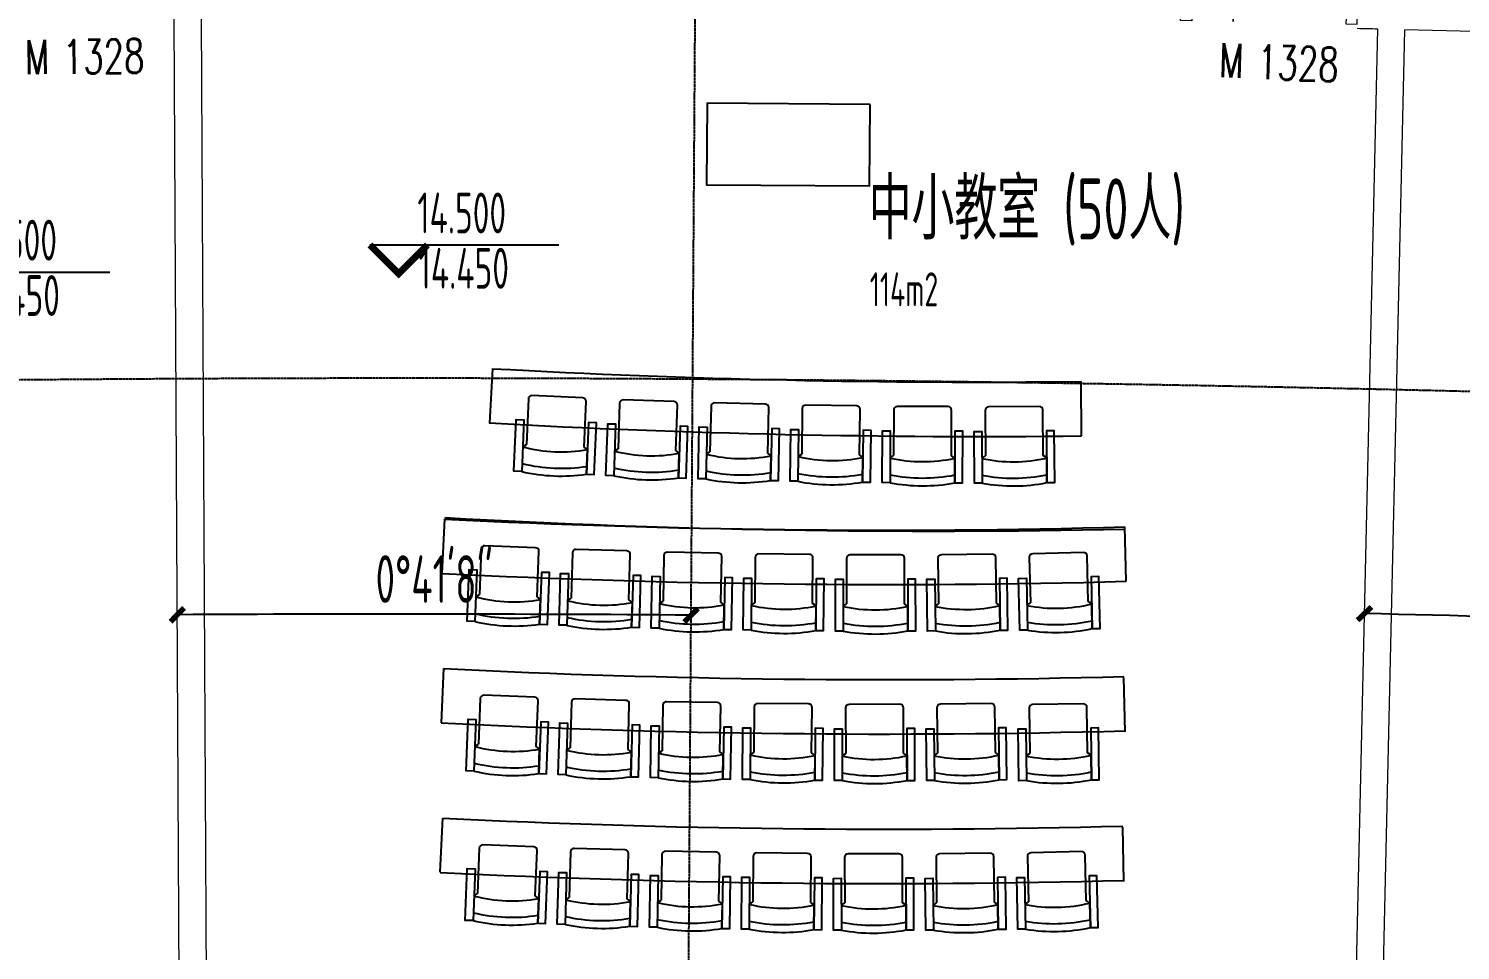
# Model space of a CAD drawing. Header units: millimetres. Extents: x 11677979 to 24947533, y -12764720 to -6308891.
# Drawn here: x 11775968 to 11786499, y -6384988 to -6378206 of the extents above; entities that cross this region are included whole.
import ezdxf
from ezdxf.enums import TextEntityAlignment as Align

# ---------------------------------------------------------------- set-up
doc = ezdxf.new("R2010")
doc.units = ezdxf.units.MM
doc.header["$LTSCALE"] = 10
for name, pattern in [('A2-RG-AXIS$0$CENTER', [2, 1.25, -0.25, 0.25, -0.25]), ('A2-RG-AXIS$0$DOTE', [2.42, 2, -0.2, 0.02, -0.2]), ('A2-RI-F4$0$A2-RG-AXIS$0$CENTER', [2, 1.25, -0.25, 0.25, -0.25]), ('A2-RI-F4$0$A2-RG-AXIS$0$DOTE', [2.42, 2, -0.2, 0.02, -0.2])]:
    doc.linetypes.add(name, pattern=pattern)
for name, color, linetype in [('A2-RB-F4$0$$34$A-DIMS-100', 1, 'Continuous'), ('A2-RD-F4$0$$0$123', 251, 'Continuous'), ('A2-RG-AXIS$0$A-GRID', 1, 'A2-RG-AXIS$0$CENTER'), ('A2-RI-F4$0$$2$A-SYMB', 4, 'Continuous'), ('A2-RI-F4$0$A-SYMB-AREA', 4, 'Continuous'), ('A2-RI-F4$0$A-SYMB-DOOR', 4, 'Continuous'), ('A2-RI-F4$0$A-SYMB-NAME', 4, 'Continuous'), ('A2-RI-F4$0$A2-RB-F4$0$$34$A-DIMS-100', 1, 'Continuous'), ('A2-RI-F4$0$A2-RD-F4$0$$0$123', 251, 'Continuous'), ('A2-RI-F4$0$A2-RG-AXIS$0$A-GRID', 1, 'A2-RI-F4$0$A2-RG-AXIS$0$CENTER')]:
    doc.layers.add(name, color=color, linetype=linetype)
doc.layers.add('A2-RI-F4$0$A-DOOR', color=32, linetype='Continuous', lineweight=5)
doc.layers.add('A2-RI-F4$0$A-WALL', color=7, linetype='Continuous', lineweight=5)
doc.styles.add('A2-RB-F4$0$$0$XD2008', font='hzs.shx', dxfattribs={"width": 0.7, "bigfont": 'hztxt.shx'})
doc.styles.add('A2-RI-F4$0$$0$XD2008', font='hzs.shx', dxfattribs={"width": 0.7, "bigfont": 'hztxt.shx'})
doc.styles.add('A2-RI-F4$0$A2-RB-F4$0$$0$XD2008', font='hzs.shx', dxfattribs={"width": 0.7, "bigfont": 'hztxt.shx'})
doc.styles.add('A2-RI-F4$0$ECADI', font='hzs.shx', dxfattribs={"width": 0.7, "bigfont": 'hztxt.shx'})
doc.styles.add('A2-RI-F4$0$ECADI-TXT', font='simplex.shx', dxfattribs={"bigfont": 'hztxt.shx'})
doc.dimstyles.new('A2-RB-F4$0$$0$XD100$0', dxfattribs={"dimscale": 100, "dimtxt": 3.5, "dimasz": 1, "dimexe": 1, "dimexo": 2, "dimgap": 0.5, "dimtad": 1, "dimdec": 0, "dimdsep": 46, "dimtxsty": 'A2-RB-F4$0$$0$XD2008', "dimblk1": 'A2-RB-F4$0$$20$_ArchTick', "dimblk2": 'A2-RB-F4$0$$20$_ArchTick', "dimsah": 1, "dimcen": 2.5, "dimclrt": 4, "dimaunit": 1, "dimadec": 0, "dimazin": 0, "dimtfac": 1, "dimtdec": 0, "dimtix": 1, "dimtmove": 2, "dimatfit": 3, "dimfxl": 0, "dimtolj": 1, "dimtzin": 0, "dimarcsym": 0})
doc.dimstyles.new('A2-RI-F4$0$A2-RB-F4$0$$0$XD100$0', dxfattribs={"dimscale": 100, "dimtxt": 3.5, "dimasz": 1, "dimexe": 1, "dimexo": 2, "dimgap": 0.5, "dimtad": 1, "dimdec": 0, "dimdsep": 46, "dimtxsty": 'A2-RI-F4$0$A2-RB-F4$0$$0$XD2008', "dimblk1": 'A2-RI-F4$0$A2-RB-F4$0$$20$_ArchTick', "dimblk2": 'A2-RI-F4$0$A2-RB-F4$0$$20$_ArchTick', "dimsah": 1, "dimcen": 2.5, "dimclrt": 4, "dimaunit": 1, "dimadec": 0, "dimazin": 0, "dimtfac": 1, "dimtdec": 0, "dimtix": 1, "dimtmove": 2, "dimatfit": 3, "dimfxl": 0, "dimtolj": 1, "dimtzin": 0, "dimarcsym": 0})

# ---------------------------------------------------------------- blocks, each defined once
blk = doc.blocks.new('A2-RB-F4$0$$20$_ArchTick')
at = {"color": 0, "linetype": 'ByBlock', "const_width": 0.4}
blk.add_lwpolyline([(-0.5, -0.5), (0.5, 0.5)], dxfattribs=at)
blk = doc.blocks.new('*D250')
at = {"layer": 'A2-RB-F4$0$$34$A-DIMS-100', "color": 0, "lineweight": -2, "transparency": 16777216}
blk.add_arc((11778702, -6698357), 315843, 89.61201, 90.29759, dxfattribs=at)
at = {"layer": 'Defpoints', "color": 0, "transparency": 16777216}
for p in [(11780940, -6367886), (11777039, -6378133), (11779581, -6382516), (11777109, -6391583), (11780668, -6408085)]:
    blk.add_point(p, dxfattribs=at)
at = {"layer": 'A2-RB-F4$0$$34$A-DIMS-100', "color": 0, "lineweight": -2, "transparency": 16777216, "xscale": 100, "yscale": 100, "zscale": 100}
for p, rotation in [((11777062, -6382519), 180.2975852176907), ((11780841, -6382522), 359.6120103874682)]:
    blk.add_blockref('A2-RB-F4$0$$20$_ArchTick', p, dxfattribs=dict(at, rotation=rotation))
at = {"layer": 'A2-RB-F4$0$$34$A-DIMS-100', "color": 4, "transparency": 16777216, "insert": (11778952, -6382256), "char_height": 350, "attachment_point": 5, "rotation": 359.9548, "style": 'A2-RB-F4$0$$0$XD2008'}
blk.add_mtext('\\A1;0°41\'8"', dxfattribs=at)
blk = doc.blocks.new('*D251')
at = {"layer": 'A2-RB-F4$0$$34$A-DIMS-100', "color": 0, "lineweight": -2, "transparency": 16777216}
blk.add_arc((11778731, -6694179), 311749, 87.96659, 88.70183, dxfattribs=at)
at = {"layer": 'Defpoints', "color": 0, "transparency": 16777216}
for p in [(11790309, -6368084), (11785891, -6378210), (11788460, -6382582), (11785586, -6391656), (11788882, -6408259)]:
    blk.add_point(p, dxfattribs=at)
at = {"layer": 'A2-RB-F4$0$$34$A-DIMS-100', "color": 0, "lineweight": -2, "transparency": 16777216, "xscale": 100, "yscale": 100, "zscale": 100}
for p, rotation in [((11785794, -6382510), 178.7018285114995), ((11789792, -6382626), 357.966591975738)]:
    blk.add_blockref('A2-RB-F4$0$$20$_ArchTick', p, dxfattribs=dict(at, rotation=rotation))
at = {"layer": 'A2-RB-F4$0$$34$A-DIMS-100', "color": 4, "transparency": 16777216, "insert": (11787801, -6382303), "char_height": 350, "attachment_point": 5, "rotation": 358.3342, "style": 'A2-RB-F4$0$$0$XD2008'}
blk.add_mtext('\\A1;0°44\'7"', dxfattribs=at)
blk = doc.blocks.new('A2-RD-F4$0$LEC-SEAT')
for p, q in [((-21, -0.88), (-21, -8.02)), ((-21, -8.02), (-20, -8.74)), ((-2.25, -8.02), (-3.25, -8.74)), ((-20, -8.74), (-20, -21.94)), ((-3.25, -21.94), (-3.25, -8.74)), ((-19, -22.94), (-4.25, -22.94))]:
    blk.add_line(p, q)
for points in [[(-21, -0.88), (-23.25, -0.88), (-23.25, -15.88), (-21, -15.88)], [(-2.25, -0.88), (0, -0.88), (0, -15.88), (-2.25, -15.88)]]:
    blk.add_lwpolyline(points, close=True)
for centre, radius, start, end in [((-11.62, -50.6), 50.6, 79.3218, 100.6782), ((-11.62, -50.64), 48.39, 78.8293, 101.1707), ((-11.62, -50.78), 43.78, 77.6351, 102.3649), ((-19, -21.94), 1, 180, 270), ((-4.25, -21.94), 1, 270, 360)]:
    blk.add_arc(centre, radius, start, end)
blk = doc.blocks.new('A2-RD-F4')
at = {"layer": 'A2-RD-F4$0$$0$123', "linetype": 'Continuous'}
for p, q in [((11779361, -6381108), (11779382, -6380708)), ((11783712, -6381203), (11783709, -6380803)), ((11779010, -6382214), (11779029, -6381814)), ((11784041, -6382272), (11784031, -6381872)), ((11779004, -6383313), (11779023, -6382914)), ((11784034, -6383381), (11784025, -6382981)), ((11778995, -6384413), (11779014, -6384014)), ((11784025, -6384481), (11784016, -6384081))]:
    blk.add_line(p, q, dxfattribs=at)
blk.add_lwpolyline([(11782159, -6378764), (11780959, -6378755), (11780954, -6379355), (11782154, -6379364)], close=True, dxfattribs=at)
for centre, radius, start, end in [((11782967, -6315606), 65201, 266.84357, 270.65192), ((11782967, -6315606), 65601, 266.84464, 270.65085), ((11782619, -6316702), 65201, 266.84357, 271.24067), ((11782287, -6316695), 65201, 267.13619, 271.5333), ((11782287, -6316695), 65601, 267.13726, 271.53222), ((11782279, -6317795), 65201, 267.13619, 271.5333), ((11782279, -6317795), 65601, 267.13726, 271.53222), ((11782272, -6318895), 65201, 267.13619, 271.5333), ((11782272, -6318895), 65601, 267.13726, 271.53222)]:
    blk.add_arc(centre, radius, start, end, dxfattribs=at)
for p, xscale, yscale, zscale, rotation in [((11779537, -6381484), 25.39999999999994, 25.39999999999994, 25.39999999999994, 177.492184548553), ((11780214, -6381516), 25.40000000000006, 25.40000000000006, 25.40000000000006, 178.0800416914102), ((11780892, -6381540), 25.40000000000003, 25.40000000000003, 25.40000000000003, 178.6678988342674), ((11781569, -6381558), 25.4, 25.4, 25.4, 179.2557559771245), ((11782247, -6381569), 25.4, 25.4, 25.4, 179.8436131199816), ((11782925, -6381573), 25.40000000000003, 25.40000000000003, 25.40000000000003, 180.4314702628387), ((11779193, -6382589), 25.40000000000003, 25.40000000000003, 25.40000000000003, 177.7848105515524), ((11779870, -6382617), 25.4, 25.4, 25.4, 178.3726676944096), ((11780548, -6382639), 25.40000000000002, 25.40000000000002, 25.40000000000002, 178.9605248372667), ((11781225, -6382653), 25.4, 25.4, 25.4, 179.5483819801238), ((11781903, -6382661), 25.4, 25.4, 25.4, 180.136239122981), ((11782581, -6382661), 25.39999999999996, 25.39999999999996, 25.39999999999996, 180.7240962658381), ((11783259, -6382655), 25.39999999999999, 25.39999999999999, 25.39999999999999, 181.3119534086953), ((11779186, -6383689), 25.40000000000003, 25.40000000000003, 25.40000000000003, 177.7848105515524), ((11779863, -6383717), 25.4, 25.4, 25.4, 178.3726676944096), ((11780541, -6383739), 25.40000000000002, 25.40000000000002, 25.40000000000002, 178.9605248372667), ((11781218, -6383753), 25.4, 25.4, 25.4, 179.5483819801238), ((11781896, -6383761), 25.4, 25.4, 25.4, 180.136239122981), ((11782574, -6383761), 25.39999999999996, 25.39999999999996, 25.39999999999996, 180.7240962658381), ((11783252, -6383762), 25.39999999999996, 25.39999999999996, 25.39999999999996, 180.7240962658381), ((11779179, -6384789), 25.40000000000003, 25.40000000000003, 25.40000000000003, 177.7848105515524), ((11779856, -6384817), 25.4, 25.4, 25.4, 178.3726676944096), ((11780534, -6384839), 25.40000000000002, 25.40000000000002, 25.40000000000002, 178.9605248372667), ((11783245, -6384855), 25.39999999999999, 25.39999999999999, 25.39999999999999, 181.3119534086953), ((11781211, -6384853), 25.4, 25.4, 25.4, 179.5483819801238), ((11781889, -6384861), 25.4, 25.4, 25.4, 180.136239122981), ((11782567, -6384861), 25.39999999999996, 25.39999999999996, 25.39999999999996, 180.7240962658381)]:
    blk.add_blockref('A2-RD-F4$0$LEC-SEAT', p, dxfattribs=dict(at, xscale=xscale, yscale=yscale, zscale=zscale, rotation=rotation))
blk = doc.blocks.new('A2-RG-AXIS')
at = {"layer": 'A2-RG-AXIS$0$A-GRID', "linetype": 'A2-RG-AXIS$0$DOTE'}
blk.add_line((11780668.1, -6408085.3), (11780940.3, -6367886.2), dxfattribs=at)
for radius in [323300, 316700, 313400]:
    blk.add_arc((11778730.7, -6694178.7), radius, 75.589285, 95.407644, dxfattribs=at)
blk = doc.blocks.new('A2-RI-F4$0$5erhfh')
at = {"layer": 'A2-RI-F4$0$A-SYMB-AREA', "style": 'A2-RI-F4$0$ECADI', "width": 0.7}
blk.add_attdef('340M2', text='', height=2.5, dxfattribs=at).set_placement((0, 1.25), align=Align.MIDDLE_LEFT)
at = {"layer": 'A2-RI-F4$0$A-SYMB-NAME', "style": 'A2-RI-F4$0$ECADI', "width": 0.7}
blk.add_attdef('CHINESENAME', (-12.29, 3.09), '', height=4.5, dxfattribs=at)
blk = doc.blocks.new('A2-RI-F4$0$SERSRHRHDTRJ')
at = {"layer": 'A2-RI-F4$0$A-DOOR'}
for p, q in [((11800475, -6393800), (11800415, -6394655)), ((11800457, -6394658), (11800517, -6393803)), ((11800517, -6393803), (11800475, -6393800)), ((11800431, -6393946), (11800420, -6394106)), ((11800467, -6393948), (11800431, -6393946)), ((11800543, -6393954), (11800508, -6393951)), ((11800543, -6393954), (11800532, -6394114)), ((11800455, -6394108), (11800420, -6394106)), ((11800532, -6394114), (11800497, -6394111)), ((11799243, -6394573), (11799266, -6394244)), ((11799266, -6394244), (11799308, -6394247)), ((11799308, -6394247), (11799285, -6394576)), ((11799196, -6394653), (11799201, -6394570)), ((11799201, -6394570), (11799243, -6394573)), ((11799243, -6394573), (11799240, -6394615)), ((11799285, -6394576), (11799243, -6394573)), ((11799279, -6394659), (11799196, -6394653)), ((11799196, -6394653), (11799196, -6394653)), ((11799240, -6394615), (11799282, -6394618)), ((11799282, -6394618), (11799279, -6394659)), ((11800415, -6394655), (11800457, -6394658)), ((11800457, -6394658), (11800454, -6394700)), ((11800498, -6394661), (11800457, -6394658)), ((11800492, -6394745), (11800498, -6394661)), ((11800412, -6394697), (11800409, -6394739)), ((11800409, -6394739), (11800492, -6394745)), ((11800454, -6394700), (11800412, -6394697)), ((11800492, -6394745), (11800492, -6394745))]:
    blk.add_line(p, q, dxfattribs=at)
for centre, radius, start, end in [((11800533, -6394751), 953, 93.441, 175.7216), ((11799135, -6394660), 448, 357.4088, 67.3468)]:
    blk.add_arc(centre, radius, start, end, dxfattribs=at)
blk = doc.blocks.new('A2-RI-F4$0$A2-RB-F4$0$$20$_ArchTick')
at = {"color": 0, "linetype": 'ByBlock', "const_width": 0.4}
blk.add_lwpolyline([(-0.5, -0.5), (0.5, 0.5)], dxfattribs=at)
blk = doc.blocks.new('*D775')
at = {"layer": 'A2-RI-F4$0$A2-RB-F4$0$$34$A-DIMS-100', "color": 0, "lineweight": -2, "transparency": 16777216}
blk.add_arc((11778702, -6698357), 315843, 89.61201, 90.29759, dxfattribs=at)
at = {"layer": 'Defpoints', "color": 0, "transparency": 16777216}
for p in [(11780940, -6367886), (11777039, -6378133), (11779581, -6382516), (11777109, -6391583), (11780668, -6408085)]:
    blk.add_point(p, dxfattribs=at)
at = {"layer": 'A2-RI-F4$0$A2-RB-F4$0$$34$A-DIMS-100', "color": 0, "lineweight": -2, "transparency": 16777216, "xscale": 100, "yscale": 100, "zscale": 100}
for p, rotation in [((11777062, -6382519), 180.2975852176907), ((11780841, -6382522), 359.6120103874682)]:
    blk.add_blockref('A2-RI-F4$0$A2-RB-F4$0$$20$_ArchTick', p, dxfattribs=dict(at, rotation=rotation))
at = {"layer": 'A2-RI-F4$0$A2-RB-F4$0$$34$A-DIMS-100', "color": 4, "transparency": 16777216, "insert": (11778952, -6382256), "char_height": 350, "attachment_point": 5, "rotation": 359.9548, "style": 'A2-RI-F4$0$A2-RB-F4$0$$0$XD2008'}
blk.add_mtext('\\A1;0°41\'8"', dxfattribs=at)
blk = doc.blocks.new('*D776')
at = {"layer": 'A2-RI-F4$0$A2-RB-F4$0$$34$A-DIMS-100', "color": 0, "lineweight": -2, "transparency": 16777216}
blk.add_arc((11778731, -6694179), 311749, 87.96659, 88.70183, dxfattribs=at)
at = {"layer": 'Defpoints', "color": 0, "transparency": 16777216}
for p in [(11790309, -6368084), (11785891, -6378210), (11788460, -6382582), (11785586, -6391656), (11788882, -6408259)]:
    blk.add_point(p, dxfattribs=at)
at = {"layer": 'A2-RI-F4$0$A2-RB-F4$0$$34$A-DIMS-100', "color": 0, "lineweight": -2, "transparency": 16777216, "xscale": 100, "yscale": 100, "zscale": 100}
for p, rotation in [((11785794, -6382510), 178.7018285114995), ((11789792, -6382626), 357.966591975738)]:
    blk.add_blockref('A2-RI-F4$0$A2-RB-F4$0$$20$_ArchTick', p, dxfattribs=dict(at, rotation=rotation))
at = {"layer": 'A2-RI-F4$0$A2-RB-F4$0$$34$A-DIMS-100', "color": 4, "transparency": 16777216, "insert": (11787801, -6382303), "char_height": 350, "attachment_point": 5, "rotation": 358.3342, "style": 'A2-RI-F4$0$A2-RB-F4$0$$0$XD2008'}
blk.add_mtext('\\A1;0°44\'7"', dxfattribs=at)
blk = doc.blocks.new('A2-RI-F4$0$A2-RD-F4$0$LEC-SEAT')
for p, q in [((-21, -0.88), (-21, -8.02)), ((-21, -8.02), (-20, -8.74)), ((-2.25, -8.02), (-3.25, -8.74)), ((-20, -8.74), (-20, -21.94)), ((-3.25, -21.94), (-3.25, -8.74)), ((-19, -22.94), (-4.25, -22.94))]:
    blk.add_line(p, q)
for points in [[(-21, -0.88), (-23.25, -0.88), (-23.25, -15.88), (-21, -15.88)], [(-2.25, -0.88), (0, -0.88), (0, -15.88), (-2.25, -15.88)]]:
    blk.add_lwpolyline(points, close=True)
for centre, radius, start, end in [((-11.62, -50.6), 50.6, 79.3218, 100.6782), ((-11.62, -50.64), 48.39, 78.8293, 101.1707), ((-11.62, -50.78), 43.78, 77.6351, 102.3649), ((-19, -21.94), 1, 180, 270), ((-4.25, -21.94), 1, 270, 360)]:
    blk.add_arc(centre, radius, start, end)
blk = doc.blocks.new('A2-RI-F4$0$A2-RD-F4')
at = {"layer": 'A2-RI-F4$0$A2-RD-F4$0$$0$123', "linetype": 'Continuous'}
for p, q in [((11779361, -6381108), (11779382, -6380708)), ((11783712, -6381203), (11783709, -6380803)), ((11779010, -6382214), (11779029, -6381814)), ((11784041, -6382272), (11784031, -6381872)), ((11779004, -6383313), (11779023, -6382914)), ((11784034, -6383381), (11784025, -6382981)), ((11778995, -6384413), (11779014, -6384014)), ((11784025, -6384481), (11784016, -6384081))]:
    blk.add_line(p, q, dxfattribs=at)
blk.add_lwpolyline([(11782159, -6378764), (11780959, -6378755), (11780954, -6379355), (11782154, -6379364)], close=True, dxfattribs=at)
for centre, radius, start, end in [((11782967, -6315606), 65201, 266.84357, 270.65192), ((11782967, -6315606), 65601, 266.84464, 270.65085), ((11782619, -6316702), 65201, 266.84357, 271.24067), ((11782287, -6316695), 65201, 267.13619, 271.5333), ((11782287, -6316695), 65601, 267.13726, 271.53222), ((11782279, -6317795), 65201, 267.13619, 271.5333), ((11782279, -6317795), 65601, 267.13726, 271.53222), ((11782272, -6318895), 65201, 267.13619, 271.5333), ((11782272, -6318895), 65601, 267.13726, 271.53222)]:
    blk.add_arc(centre, radius, start, end, dxfattribs=at)
for p, xscale, yscale, zscale, rotation in [((11779537, -6381484), 25.39999999999994, 25.39999999999994, 25.39999999999994, 177.492184548553), ((11780214, -6381516), 25.40000000000006, 25.40000000000006, 25.40000000000006, 178.0800416914102), ((11780892, -6381540), 25.40000000000003, 25.40000000000003, 25.40000000000003, 178.6678988342674), ((11781569, -6381558), 25.4, 25.4, 25.4, 179.2557559771245), ((11782247, -6381569), 25.4, 25.4, 25.4, 179.8436131199816), ((11782925, -6381573), 25.40000000000003, 25.40000000000003, 25.40000000000003, 180.4314702628387), ((11779193, -6382589), 25.40000000000003, 25.40000000000003, 25.40000000000003, 177.7848105515524), ((11779870, -6382617), 25.4, 25.4, 25.4, 178.3726676944096), ((11780548, -6382639), 25.40000000000002, 25.40000000000002, 25.40000000000002, 178.9605248372667), ((11781225, -6382653), 25.4, 25.4, 25.4, 179.5483819801238), ((11781903, -6382661), 25.4, 25.4, 25.4, 180.136239122981), ((11782581, -6382661), 25.39999999999996, 25.39999999999996, 25.39999999999996, 180.7240962658381), ((11783259, -6382655), 25.39999999999999, 25.39999999999999, 25.39999999999999, 181.3119534086953), ((11779186, -6383689), 25.40000000000003, 25.40000000000003, 25.40000000000003, 177.7848105515524), ((11779863, -6383717), 25.4, 25.4, 25.4, 178.3726676944096), ((11780541, -6383739), 25.40000000000002, 25.40000000000002, 25.40000000000002, 178.9605248372667), ((11781218, -6383753), 25.4, 25.4, 25.4, 179.5483819801238), ((11781896, -6383761), 25.4, 25.4, 25.4, 180.136239122981), ((11782574, -6383761), 25.39999999999996, 25.39999999999996, 25.39999999999996, 180.7240962658381), ((11783252, -6383762), 25.39999999999996, 25.39999999999996, 25.39999999999996, 180.7240962658381), ((11779179, -6384789), 25.40000000000003, 25.40000000000003, 25.40000000000003, 177.7848105515524), ((11779856, -6384817), 25.4, 25.4, 25.4, 178.3726676944096), ((11780534, -6384839), 25.40000000000002, 25.40000000000002, 25.40000000000002, 178.9605248372667), ((11783245, -6384855), 25.39999999999999, 25.39999999999999, 25.39999999999999, 181.3119534086953), ((11781211, -6384853), 25.4, 25.4, 25.4, 179.5483819801238), ((11781889, -6384861), 25.4, 25.4, 25.4, 180.136239122981), ((11782567, -6384861), 25.39999999999996, 25.39999999999996, 25.39999999999996, 180.7240962658381)]:
    blk.add_blockref('A2-RI-F4$0$A2-RD-F4$0$LEC-SEAT', p, dxfattribs=dict(at, xscale=xscale, yscale=yscale, zscale=zscale, rotation=rotation))
blk = doc.blocks.new('A2-RI-F4$0$A2-RG-AXIS')
at = {"layer": 'A2-RI-F4$0$A2-RG-AXIS$0$A-GRID', "linetype": 'A2-RI-F4$0$A2-RG-AXIS$0$DOTE'}
blk.add_line((11780668.1, -6408085.3), (11780940.3, -6367886.2), dxfattribs=at)
for radius in [323300, 316700, 313400]:
    blk.add_arc((11778730.7, -6694178.7), radius, 75.589285, 95.407644, dxfattribs=at)
blk = doc.blocks.new('A2-RI-F4$0$ECADI-TAG-DOOR')
blk = doc.blocks.new('A2-RI-F4$0$$2$ECADI-TAG-HGHT（国标）')
at = {"color": 1}
blk.add_line((-2.12, 2.12), (11.77, 2.12), dxfattribs=at)
at = {"color": 1, "const_width": 0.5}
blk.add_lwpolyline([(-2.12, 2.12), (0, 0), (2.12, 2.12)], dxfattribs=at)
at = {"style": 'A2-RI-F4$0$$0$XD2008', "width": 0.7}
blk.add_attdef('FL', text='', height=3, dxfattribs=at).set_placement((-2.69, 2.97), align=Align.RIGHT)
for tag, p in [('F.F.L.', (2.28, 2.97)), ('T.O.S.', (2.28, -1.1))]:
    blk.add_attdef(tag, p, '', height=3, dxfattribs=at)
blk = doc.blocks.new('A2-RB-F4')
at = {"layer": 'A2-RB-F4$0$$34$A-DIMS-100'}
for base, line1, line2, picture, middle in [((11779581.46, -6382515.6303), ((11777109.0605, -6391583.0707), (11777039.2036, -6378133.2524)), ((11780668.0768, -6408085.2682), (11780940.2968, -6367886.2033)), '*D250', (11778951.793, -6382256.1721)), ((11788459.5117, -6382581.5625), ((11785586.2417, -6391656.395), (11785890.9572, -6378209.8476)), ((11790308.5562, -6368084.1905), (11788882.1716, -6408258.8635)), '*D251', (11787800.5816, -6382303.2438))]:
    dim = blk.add_angular_dim_2l(base=base, line1=line1, line2=line2, dimstyle='A2-RB-F4$0$$0$XD100$0', override={"dimadec": 4}, dxfattribs=at)
    dim.commit()
    dim.dimension.update_dxf_attribs({"geometry": picture, "text_midpoint": middle})
blk = doc.blocks.new('A2-RI-F4$0$A2-RB-F4')
at = {"layer": 'A2-RI-F4$0$A2-RB-F4$0$$34$A-DIMS-100'}
for base, line1, line2, picture, middle in [((11779581.46, -6382515.6303), ((11777109.0605, -6391583.0707), (11777039.2036, -6378133.2524)), ((11780668.0768, -6408085.2682), (11780940.2968, -6367886.2033)), '*D775', (11778951.793, -6382256.1721)), ((11788459.5117, -6382581.5625), ((11785586.2417, -6391656.395), (11785890.9572, -6378209.8476)), ((11790308.5562, -6368084.1905), (11788882.1716, -6408258.8635)), '*D776', (11787800.5816, -6382303.2438))]:
    dim = blk.add_angular_dim_2l(base=base, line1=line1, line2=line2, dimstyle='A2-RI-F4$0$A2-RB-F4$0$$0$XD100$0', override={"dimadec": 4}, dxfattribs=at)
    dim.commit()
    dim.dimension.update_dxf_attribs({"geometry": picture, "text_midpoint": middle})
blk = doc.blocks.new('A2-RI-F4')
at = {"layer": 'A2-RI-F4$0$A-WALL'}
for p, q in [((11777109.1, -6391583.1), (11777039.2, -6378133.3)), ((11777309.1, -6391582.1), (11777239.2, -6378132.2)), ((11785586.2, -6391656.4), (11785891, -6378209.8)), ((11785786.2, -6391661), (11786090.9, -6378214.4))]:
    blk.add_line(p, q, dxfattribs=at)
for start, end in [(88.701688, 88.729013), (87.488419, 88.665425)]:
    blk.add_arc((11778731.1, -6694128.7), 316000, start, end, dxfattribs=at)
for name in ['A2-RI-F4$0$A2-RG-AXIS', 'A2-RI-F4$0$A2-RB-F4', 'A2-RI-F4$0$A2-RD-F4']:
    blk.add_blockref(name, (0, 0))
ref = blk.add_blockref('A2-RI-F4$0$5erhfh', (11784635.9, -6381117.2), dxfattribs=dict(xscale=100, yscale=100, zscale=100))
ref.add_attrib('340M2', '114m2', (11782155.2, -6380249.4), dxfattribs={"layer": 'A2-RI-F4$0$A-SYMB-AREA', "height": 250, "style": 'A2-RI-F4$0$ECADI', "width": 0.7})
ref.add_attrib('CHINESENAME', '中小教室 (50人)', (11782147.9, -6379757.8), dxfattribs={"layer": 'A2-RI-F4$0$A-SYMB-NAME', "height": 450, "style": 'A2-RI-F4$0$ECADI', "width": 0.7})
at = {"layer": 'A2-RI-F4$0$$2$A-SYMB'}
ref = blk.add_blockref('A2-RI-F4$0$$2$ECADI-TAG-HGHT（国标）', (11778690.3, -6380009.2), dxfattribs=dict(at, xscale=100, yscale=100, zscale=100))
ref.add_attrib('F.F.L.', '14.500', (11778827.9, -6379712.4), dxfattribs={"layer": '0', "height": 300, "style": 'A2-RI-F4$0$$0$XD2008', "width": 0.7})
ref.add_attrib('T.O.S.', '14.450', (11778837.2, -6380119.6), dxfattribs={"layer": '0', "height": 300, "style": 'A2-RI-F4$0$$0$XD2008', "width": 0.7})
ref = blk.add_blockref('A2-RI-F4$0$$2$ECADI-TAG-HGHT（国标）', (11775387.5, -6380209.3), dxfattribs=dict(at, xscale=100, yscale=100, zscale=100))
ref.add_attrib('F.F.L.', '14.500', (11775525.1, -6379912.6), dxfattribs={"layer": '0', "height": 300, "style": 'A2-RI-F4$0$$0$XD2008', "width": 0.7})
ref.add_attrib('T.O.S.', '14.450', (11775534.3, -6380319.8), dxfattribs={"layer": '0', "height": 300, "style": 'A2-RI-F4$0$$0$XD2008', "width": 0.7})
at = {"layer": 'A2-RI-F4$0$A-DOOR', "rotation": 2.867977934661652}
blk.add_blockref('A2-RI-F4$0$SERSRHRHDTRJ', (-319930.4, -581872.9), dxfattribs=at)
at = {"layer": 'A2-RI-F4$0$A-SYMB-DOOR'}
ref = blk.add_blockref('A2-RI-F4$0$ECADI-TAG-DOOR', (11776365.2, -6379263.2), dxfattribs=dict(at, xscale=99.99999999835089, yscale=99.99999999835089, zscale=99.99999999835089, rotation=0.9726699443894707))
ref.add_attrib('门窗主编号1', 'M', dxfattribs={"height": 250, "rotation": 0.97267, "style": 'A2-RI-F4$0$ECADI-TXT', "width": 0.7}).set_placement((11776122.9, -6378538.8), align=Align.RIGHT)
ref.add_attrib('门窗主编号2', '1328', (11776221.9, -6378541.3, 333.3), dxfattribs={"height": 250, "rotation": 0.97267, "style": 'A2-RI-F4$0$ECADI-TXT', "width": 0.7})
ref = blk.add_blockref('A2-RI-F4$0$ECADI-TAG-DOOR', (11785106, -6379304.5), dxfattribs=dict(at, xscale=99.99999999833327, yscale=99.99999999833327, zscale=99.99999999833327, rotation=357.9954849738834))
ref.add_attrib('门窗主编号1', 'M', dxfattribs={"height": 250, "rotation": 357.99548, "style": 'A2-RI-F4$0$ECADI-TXT', "width": 0.7}).set_placement((11784901.7, -6378568.4), align=Align.RIGHT)
ref.add_attrib('门窗主编号2', '1328', (11785000.4, -6378576.1, 333.3), dxfattribs={"height": 250, "rotation": 357.99548, "style": 'A2-RI-F4$0$ECADI-TXT', "width": 0.7})

msp = doc.modelspace()

# ---------------------------------------------------------------- block references
for name in ['A2-RI-F4', 'A2-RG-AXIS', 'A2-RB-F4', 'A2-RD-F4']:
    msp.add_blockref(name, (0, 0))

doc.saveas('drawing.dxf')
